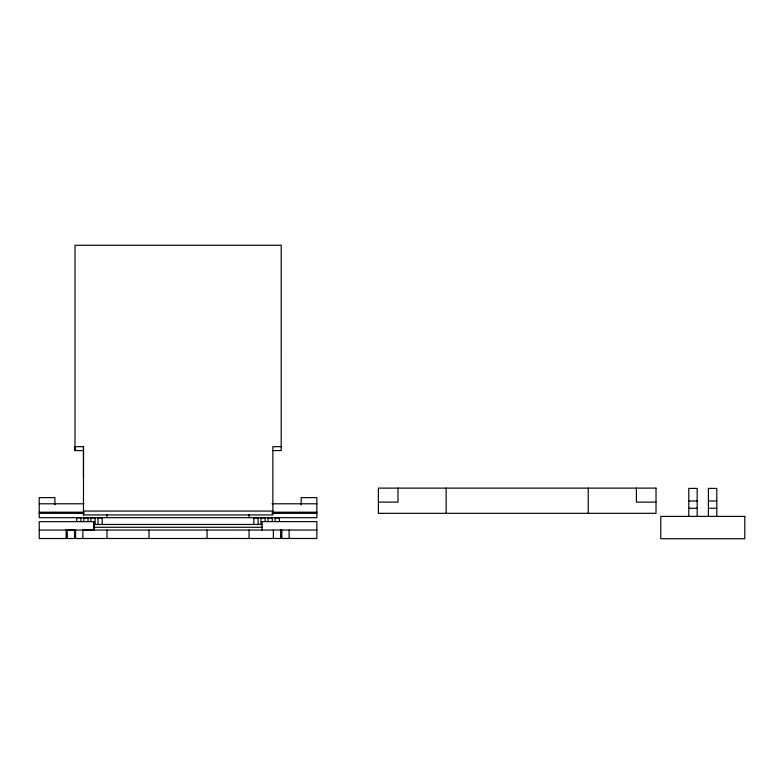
<?xml version="1.0" encoding="UTF-8"?>
<svg xmlns="http://www.w3.org/2000/svg" width="784" height="784" viewBox="0 0 784 784"><rect width="100%" height="100%" fill="white"/><g stroke="black" fill="none" stroke-linecap="round" stroke-linejoin="round"><path stroke-width="1.18" d="M83.486 450.575L75.019 450.575L75.029 245.265L281.201 245.265L281.191 450.575L272.871 450.575M75.019 450.575L75.029 446.674L83.486 446.674L83.486 514.951L272.871 514.961L272.871 446.684L281.191 446.684M83.486 514.951L83.486 511.05L272.871 511.07M83.476 477.221L83.486 446.674M94.041 530.072L83.065 530.092L94.011 530.121L94.041 521.674L39.229 521.674L39.229 538.52L316.844 538.481L316.844 521.625L262.032 521.625L262.052 530.043M688.783 500.996L697.192 500.996M708.393 500.996L716.792 500.996M378.388 502.123L397.988 502.123L397.988 488.118M656.012 502.123L636.412 502.123L636.412 488.118M39.21 503.798L83.996 503.798M272.068 503.798L316.844 503.798M688.783 508.277L697.192 508.277M708.393 508.277L716.792 508.277M39.21 512.207L83.996 512.207M272.068 512.207L316.844 512.207M80.938 513.04L76.665 513.04L80.938 512.765M39.229 513.324L84.006 513.324M272.077 513.324L316.863 513.324M80.938 517.94L76.744 517.665L76.665 521.223M83.78 517.94L88.053 517.94M90.895 517.94L95.158 517.94M98.01 517.94L102.273 517.94M253.81 517.94L258.073 517.94M260.925 517.94L265.188 517.94M268.04 517.94L272.303 517.94M275.155 517.94L279.418 517.94M93.619 524.467L262.434 524.467M93.619 527.279L262.434 527.279M39.229 530.072L316.844 530.033M65.846 530.102L74.931 530.102M716.792 516.401L716.792 488.393L708.393 488.393L708.393 516.401M697.192 516.401L697.192 488.393L688.783 488.393L688.783 516.401M588.235 488.118L588.235 513.324M446.165 488.118L446.165 513.324M301.174 504.876L301.174 497.634L316.863 497.634L316.863 517.665L39.229 517.665L39.229 497.634L54.909 497.634L54.909 504.876M289.129 530.072L289.129 538.5M281.848 530.072L281.848 538.5M281.201 530.072L281.201 538.461M280.643 530.072L280.643 538.461M279.418 517.665L279.418 521.223M277.84 512.765L277.918 513.324M275.155 517.665L275.155 521.223M273.361 530.072L273.361 538.461M272.234 517.665L272.303 521.223M268.108 517.665L268.04 521.223M265.119 517.665L265.188 521.223M260.925 517.665L260.925 524.496M258.073 517.665L258.073 524.496M253.879 517.665L253.81 524.496M249.077 514.412L249.077 517.665M249.067 530.072L249.067 538.481M207.054 530.072L207.054 538.481M148.999 530.072L148.999 538.481M107.006 514.412L107.006 517.665M106.987 530.072L106.987 538.49M102.204 517.665L102.273 524.496M98.078 517.665L98.01 524.496M95.089 517.665L95.158 524.496M94.021 521.674L94.011 530.121M90.895 517.665L90.895 521.223M88.053 517.665L88.053 521.223M83.849 517.665L83.78 521.223M82.849 530.072L82.849 538.471M80.938 517.665L80.938 521.223M78.243 512.765L78.165 513.04M75.558 530.072L75.558 538.471M74.529 530.072L74.529 538.52M67.248 530.072L67.248 538.52M66.15 530.072L66.15 538.52M656.012 488.118L378.388 488.118L378.388 513.324L656.012 513.324L656.012 488.118M279.418 512.765L275.155 513.04L279.418 512.765M744.8 516.401L660.775 516.401L660.775 538.735L744.8 538.735L744.8 516.401"/></g></svg>
